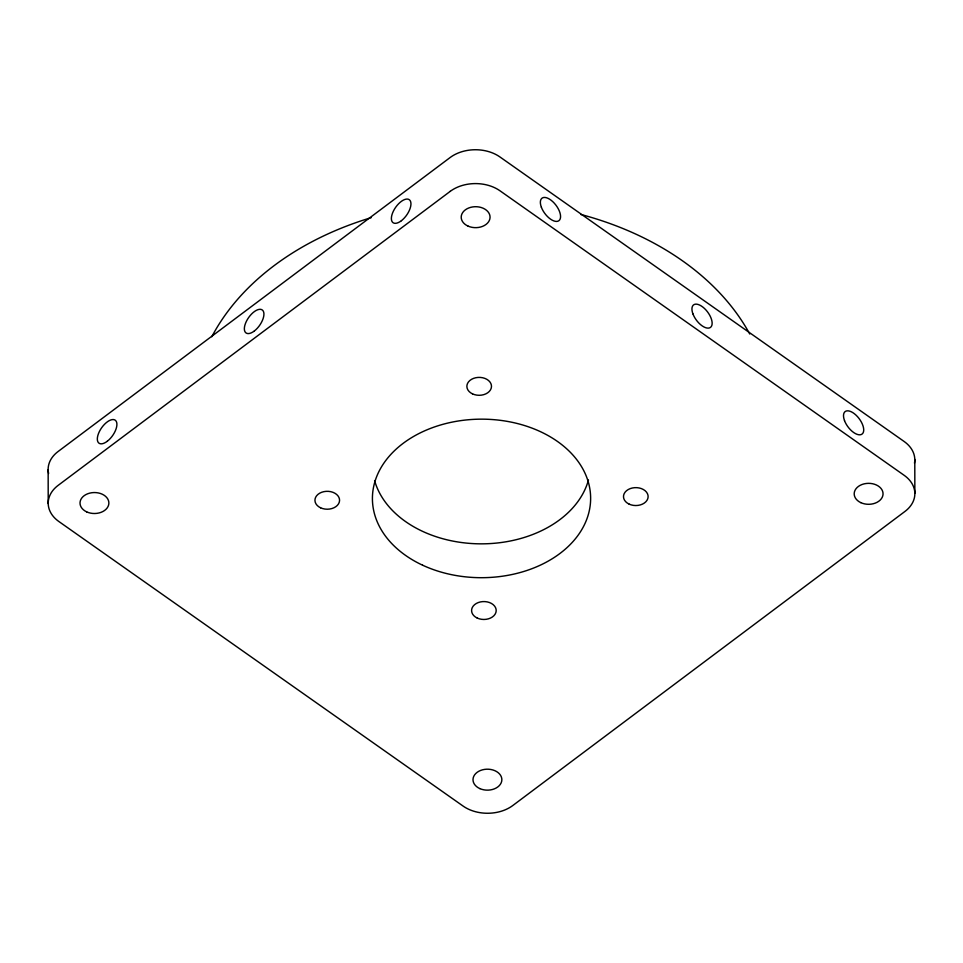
<?xml version="1.0" encoding="UTF-8"?>
<svg xmlns="http://www.w3.org/2000/svg" width="963" height="963" viewBox="0 0 963 963"><rect width="100%" height="100%" fill="white"/><g stroke="black" fill="none" stroke-linecap="round" stroke-linejoin="round"><path stroke-width="1.44" d="M914.79 459.423L914.85 493.273M48.15 469.727L48.21 503.577M48.607 473.471A35.198 25.568 -0.1 0 1 58.081 451.527L450.142 157.523A35.198 25.568 -0.1 0 1 499.905 156.933L904.101 441.463A35.198 25.568 -0.1 0 1 914.489 463.179M211.8 336.749A288.587 209.681 -0.1 0 1 371.2 217.662M580.689 214.412A288.587 209.681 -0.1 0 1 749.732 334.005M588.465 479.971A109.108 79.267 -0.1 0 1 481.777 543.842A109.108 79.267 -0.1 0 1 374.595 480.585M450.203 191.372L58.141 485.376A35.198 25.568 -0.1 0 0 58.899 521.537L463.095 806.067A35.198 25.568 -0.1 0 0 512.858 805.477L904.919 511.473A35.198 25.568 -0.1 0 0 904.161 475.313L499.966 190.782A35.198 25.568 -0.1 0 0 450.203 191.372M107.375 441.186A14.072 6.741 -54.9 0 0 115.476 420.386A14.072 6.741 -54.9 0 0 98.503 433.531A14.072 6.741 -54.9 0 0 107.375 441.186M254.401 330.935A14.072 6.741 -54.9 0 0 262.49 310.134A14.072 6.741 -54.9 0 0 245.529 323.279A14.072 6.741 -54.9 0 0 254.401 330.935M401.427 220.683A14.072 6.741 -54.9 0 0 409.516 199.883A14.072 6.741 -54.9 0 0 392.555 213.028A14.072 6.741 -54.9 0 0 401.427 220.683M541.362 207.214A14.072 6.934 53.1 0 0 558.817 220.756A14.072 6.934 53.1 0 0 551.197 200.316A14.072 6.934 53.1 0 0 541.362 207.214M692.939 313.914A14.072 6.934 53.1 0 0 710.393 327.456A14.072 6.934 53.1 0 0 702.773 307.016A14.072 6.934 53.1 0 0 692.939 313.914M844.515 420.614A14.072 6.934 53.1 0 0 861.969 434.144A14.072 6.934 53.1 0 0 854.35 413.705A14.072 6.934 53.1 0 0 844.515 420.614M86.646 511.859A14.433 10.485 -0.1 0 0 108.855 503.517A14.433 10.485 -0.1 0 0 87.826 493.718A14.433 10.485 -0.1 0 0 86.646 511.859M468.138 226.149A14.433 10.485 -0.1 0 0 490.059 217.397A14.433 10.485 -0.1 0 0 468.692 207.996A14.433 10.485 -0.1 0 0 468.138 226.149M479.935 788.637A14.433 10.485 -0.1 0 0 501.855 779.898A14.433 10.485 -0.1 0 0 480.489 770.484A14.433 10.485 -0.1 0 0 479.935 788.637M860.826 502.65A14.433 10.485 -0.1 0 0 883.035 494.308A14.433 10.485 -0.1 0 0 862.005 484.509A14.433 10.485 -0.1 0 0 860.826 502.65M320.595 507.802A12.314 8.956 -0.1 0 0 339.554 500.676A12.314 8.956 -0.1 0 0 321.606 492.31A12.314 8.956 -0.1 0 0 320.595 507.802M422.588 565.185A109.108 79.267 -0.1 0 0 590.512 502.072A109.108 79.267 -0.1 0 0 431.484 428.029A109.108 79.267 -0.1 0 0 422.588 565.185M472.52 393.879A12.314 8.956 -0.1 0 0 491.479 386.753A12.314 8.956 -0.1 0 0 473.531 378.387A12.314 8.956 -0.1 0 0 472.52 393.879M477.227 618.053A12.314 8.956 -0.1 0 0 496.186 610.927A12.314 8.956 -0.1 0 0 478.226 602.573A12.314 8.956 -0.1 0 0 477.227 618.053M629.152 504.131A12.314 8.956 -0.1 0 0 648.111 497.004A12.314 8.956 -0.1 0 0 630.151 488.638A12.314 8.956 -0.1 0 0 629.152 504.131"/></g></svg>
